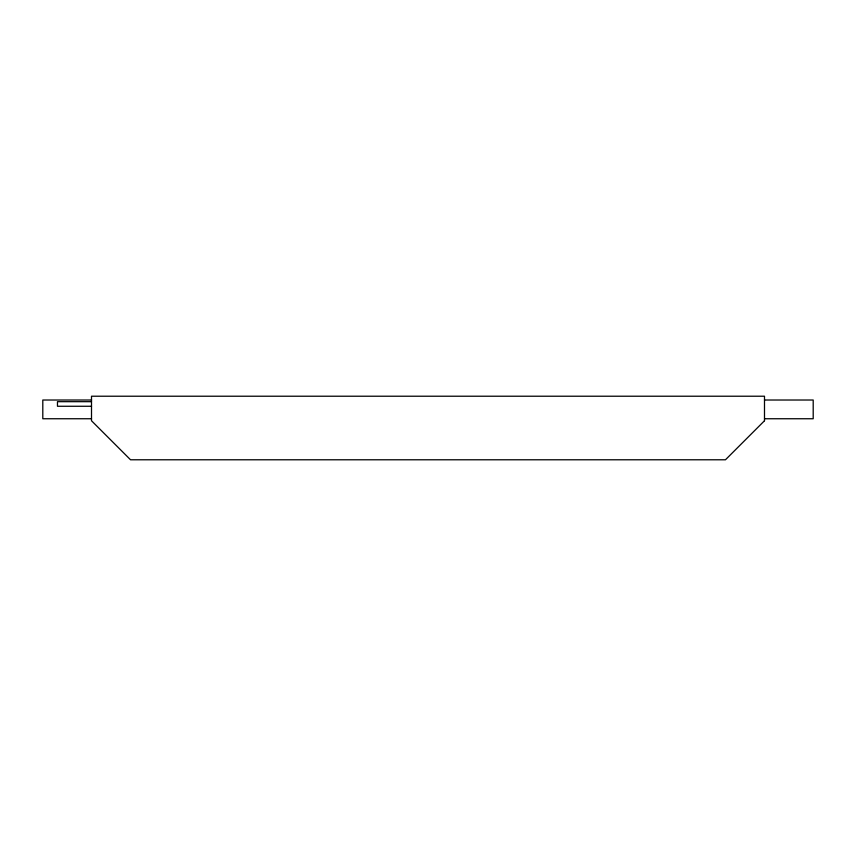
<?xml version="1.0" encoding="UTF-8"?>
<svg xmlns="http://www.w3.org/2000/svg" width="856" height="856" viewBox="0 0 856 856"><rect width="100%" height="100%" fill="white"/><g stroke="black" fill="none" stroke-linecap="round" stroke-linejoin="round"><path stroke-width="1.28" d="M91.506 400.02L42.8 400.02L42.8 418.745L91.506 418.745M764.494 400.02L813.2 400.02L813.2 418.745L764.494 418.745M91.506 401.678L57.47 401.678L57.47 406.268L91.506 406.268M764.494 420.756L725.46 459.779L130.54 459.779L91.506 420.756L91.506 396.221L764.494 396.221L764.494 420.756"/></g></svg>
